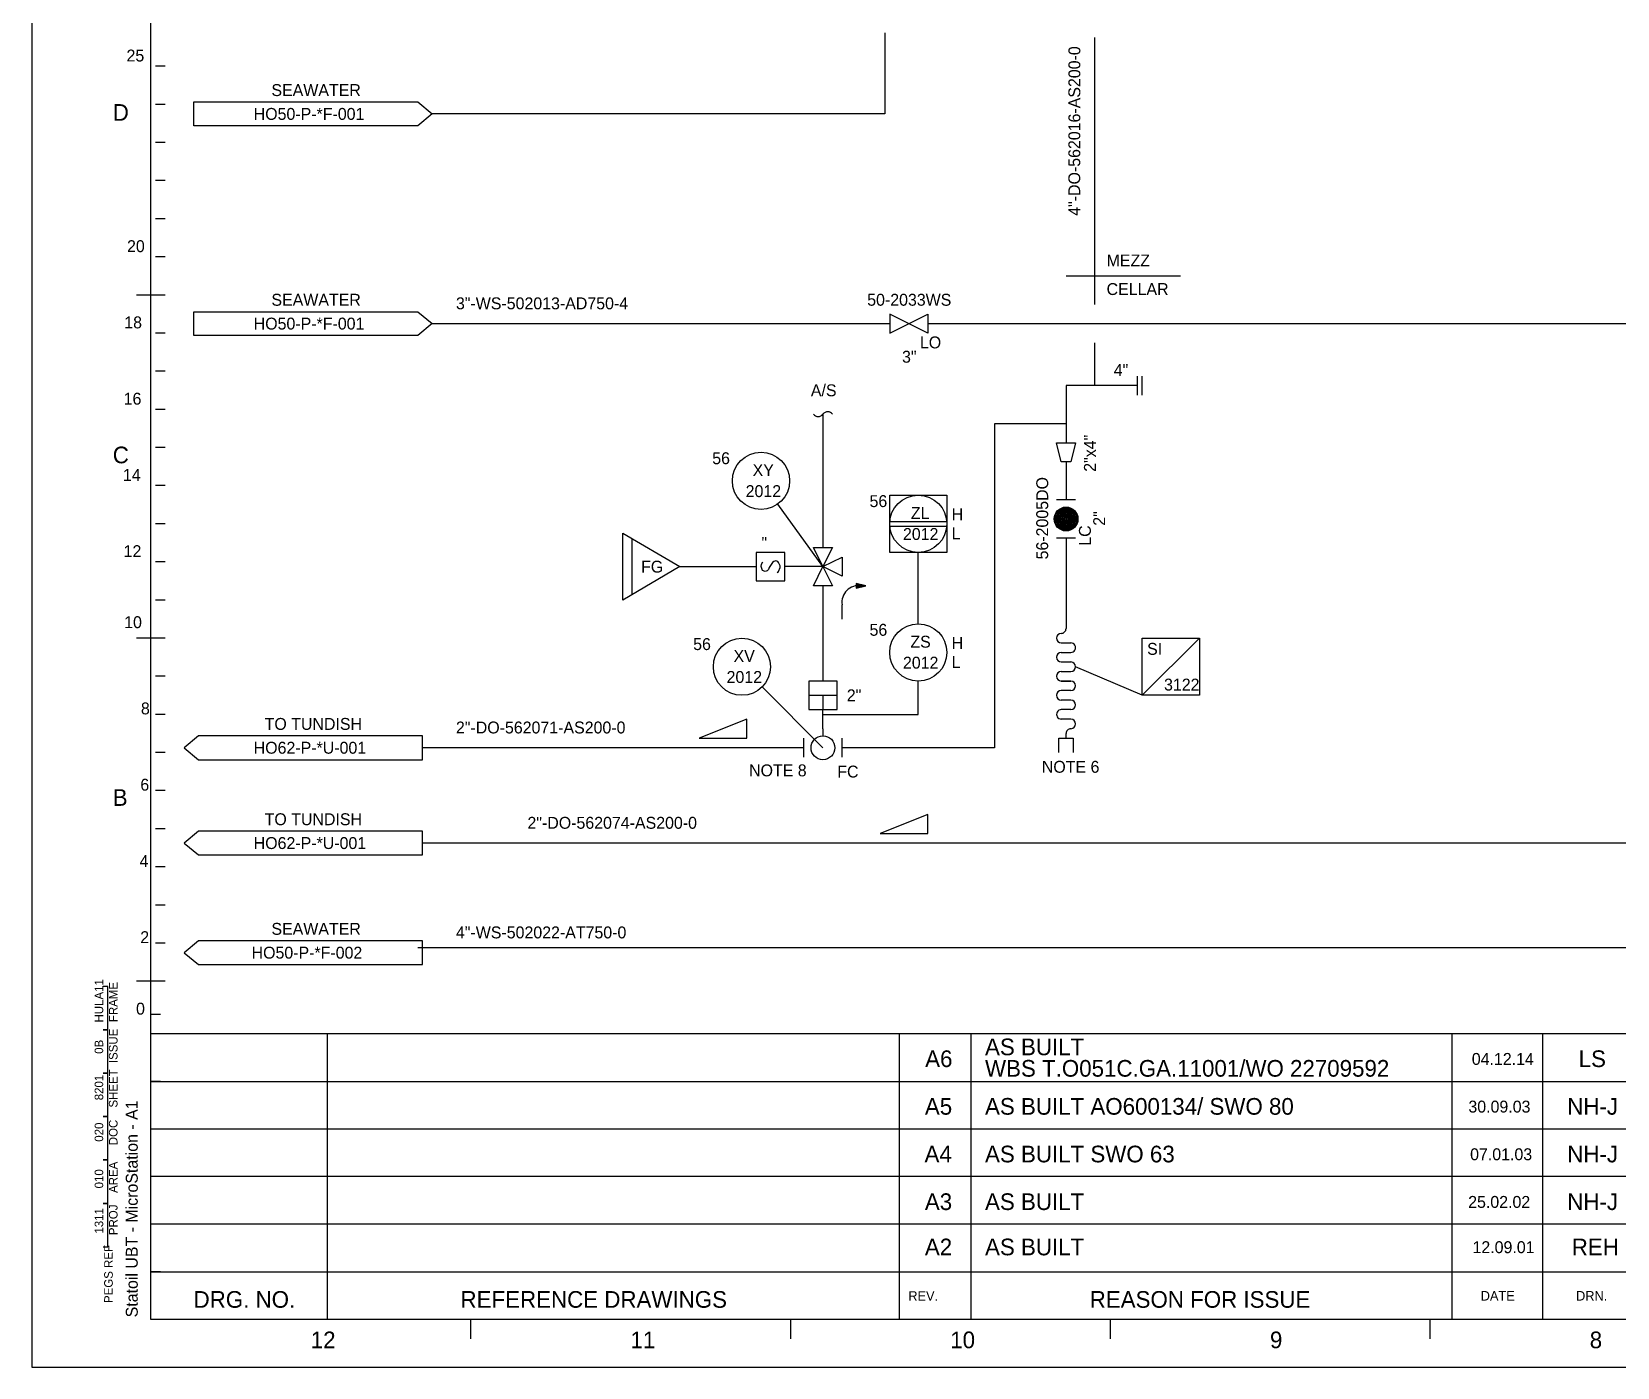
# Model space of a CAD drawing. Extents: x 0 to 840, y 0 to 594.
# Drawn here: x 0 to 332.6, y 0 to 280.2 of the extents above; entities that cross this region are included whole.
import ezdxf

# ---------------------------------------------------------------- set-up
doc = ezdxf.new("R2010")
doc.units = 0
for name, color, linetype in [('01-LIN-025-A', 7, 'Continuous'), ('08-LIN-050-A', 7, 'Continuous'), ('15-LIN-025-PHAN', 7, 'Continuous'), ('18-LIN-025-SP', 7, 'Continuous'), ('34-TXT-018', 7, 'Continuous'), ('35-TXT-025', 7, 'Continuous'), ('36-TXT-035', 7, 'Continuous'), ('39-TXT-100', 7, 'Continuous'), ('40-', 7, 'Continuous'), ('43-', 7, 'Continuous'), ('45-', 7, 'Continuous')]:
    doc.layers.add(name, color=color, linetype=linetype)

msp = doc.modelspace()

# ---------------------------------------------------------------- linework, layer by layer
at = {"layer": '01-LIN-025-A'}
for p, q in [((34, 265.5), (81, 265.5)), ((34, 260.5), (34, 265.5)), ((81, 265.5), (84, 263)), ((84, 263), (81, 260.5)), ((81, 260.5), (34, 260.5)), ((217, 229), (241, 229)), ((34, 221.5), (81, 221.5)), ((34, 216.5), (34, 221.5)), ((81, 221.5), (84, 219)), ((180, 217), (188, 221)), ((188, 217), (180, 221)), ((180, 221), (180, 217)), ((188, 221), (188, 217)), ((81, 216.5), (34, 216.5)), ((84, 219), (81, 216.5)), ((232, 204), (232, 208)), ((233, 204), (233, 208)), ((217, 198), (217, 194)), ((215, 194), (219, 194)), ((216, 190), (215, 194)), ((219, 194), (218, 190)), ((218, 190), (216, 190)), ((180, 171), (180, 183)), ((180, 183), (192, 183)), ((192, 183), (192, 171)), ((166, 168), (156.51, 181.14)), ((219, 182), (215, 182)), ((180, 177.5), (192, 177.5)), ((180, 176.5), (192, 176.5)), ((126, 162.2), (126, 173.8)), ((219, 174), (215, 174)), ((158, 171), (152, 171)), ((152, 171), (152, 165)), ((158, 165), (158, 171)), ((166, 168), (164, 172)), ((164, 172), (168, 172)), ((168, 172), (166, 168)), ((166, 168), (170, 170)), ((170, 170), (170, 166)), ((192, 171), (180, 171)), ((153, 168), (153.1, 168.5)), ((153.3, 167.2), (153, 168)), ((153.1, 168.5), (153.4, 169)), ((153.9, 167), (153.3, 167.2)), ((154.3, 167.1), (153.9, 167)), ((154.6, 167.4), (154.3, 167.1)), ((154.7, 167.8), (154.6, 167.4)), ((155.4, 168.9), (154.7, 167.8)), ((155.7, 169.1), (155.4, 168.9)), ((156.1, 169.2), (155.7, 169.1)), ((156.5, 169.1), (156.1, 169.2)), ((156.4, 166.8), (156.7, 167)), ((156.7, 168.9), (156.5, 169.1)), ((157, 168.2), (156.7, 168.9)), ((156.7, 167), (157, 167.8)), ((157, 167.8), (157, 168.2)), ((162, 168), (158, 168)), ((162, 168), (161.9, 168)), ((162, 168), (161.9, 168)), ((166, 168), (162, 168)), ((164, 164), (166, 168)), ((170, 166), (166, 168)), ((166, 168), (168, 164)), ((152, 165), (158, 165)), ((168, 164), (164, 164)), ((173, 164.48), (173.02, 164.5)), ((173, 164.4), (173.08, 164.48)), ((173, 164.33), (173.13, 164.47)), ((173, 164.26), (173.19, 164.45)), ((173, 164.19), (173.25, 164.44)), ((173, 164.12), (173.3, 164.43)), ((173, 164.05), (173.36, 164.41)), ((173, 163.98), (173.41, 164.4)), ((173, 163.91), (173.47, 164.38)), ((173, 163.84), (173.53, 164.37)), ((173, 163.77), (173.59, 164.35)), ((173, 163.7), (173.64, 164.34)), ((173, 163.63), (173.7, 164.33)), ((173, 163.56), (173.76, 164.31)), ((173.02, 163.5), (173.81, 164.3)), ((173.11, 163.53), (173.87, 164.28)), ((173.21, 163.55), (173.93, 164.27)), ((173.3, 163.58), (173.98, 164.26)), ((173.4, 163.6), (174.04, 164.24)), ((173.49, 163.62), (174.09, 164.23)), ((173.59, 163.65), (174.15, 164.21)), ((173.68, 163.67), (174.21, 164.2)), ((173.77, 163.69), (174.26, 164.18)), ((173.87, 163.72), (174.32, 164.17)), ((173.96, 163.74), (174.38, 164.16)), ((174.06, 163.76), (174.43, 164.14)), ((174.15, 163.79), (174.49, 164.13)), ((174.24, 163.81), (174.55, 164.11)), ((174.34, 163.83), (174.6, 164.1)), ((174.43, 163.86), (174.66, 164.09)), ((174.53, 163.88), (174.72, 164.07)), ((174.62, 163.91), (174.77, 164.06)), ((174.72, 163.93), (174.83, 164.04)), ((174.81, 163.95), (174.89, 164.03)), ((174.9, 163.98), (174.94, 164.01)), ((170, 157), (170, 160)), ((217, 156), (217, 155)), ((216, 152), (218, 152)), ((216, 150), (218, 150)), ((216, 148), (218, 148)), ((233, 141), (219, 147)), ((169, 144), (163, 144)), ((163, 144), (163, 138)), ((169, 138), (169, 144)), ((216, 146), (218, 146)), ((218, 144), (216, 144)), ((216, 144), (218, 144)), ((166, 130), (153.24, 142.76)), ((163, 141), (169, 141)), ((166, 141), (166, 138)), ((218, 142), (216, 142)), ((218, 140), (216, 140)), ((163, 138), (169, 138)), ((166, 134), (166, 138)), ((218, 138), (216, 138)), ((166, 134), (166, 134.1)), ((166, 134), (166, 134.1)), ((166, 134), (166, 132.5)), ((218, 136), (216, 136)), ((35, 132.5), (32, 130)), ((32, 130), (35, 127.5)), ((82, 132.5), (35, 132.5)), ((82, 127.5), (82, 132.5)), ((162, 128), (162, 132)), ((170, 128), (170, 132)), ((215.5, 129), (215.5, 132)), ((215.5, 132), (218.5, 132)), ((217, 132), (217, 133)), ((217, 132), (217, 132)), ((218.5, 132), (218.5, 129)), ((35, 127.5), (82, 127.5)), ((35, 112.5), (32, 110)), ((32, 110), (35, 107.5)), ((82, 112.5), (35, 112.5)), ((82, 107.5), (82, 112.5)), ((35, 107.5), (82, 107.5)), ((35, 89.5), (32, 87)), ((32, 87), (35, 84.5)), ((82, 89.5), (35, 89.5)), ((82, 84.5), (82, 89.5)), ((35, 84.5), (82, 84.5))]:
    msp.add_line(p, q, dxfattribs=at)
for points in [[(124, 175), (136, 168), (124, 161), (124, 175)], [(175, 164), (173, 164.5), (173, 163.5), (175, 164)], [(233, 141), (233, 153), (245, 153), (245, 141), (233, 141), (245, 153)], [(166, 137), (186, 137), (186, 144)], [(140, 132), (150, 132), (150, 136), (140, 132)], [(178, 112), (188, 112), (188, 116), (178, 112)]]:
    msp.add_lwpolyline(points, dxfattribs=at)
for centre, radius in [((153, 186), 6), ((186, 177), 6), ((217, 178), 2.5), ((217, 178), 2.4), ((217, 178), 2.2), ((217, 178), 2), ((217, 178), 1.8), ((217, 178), 1.6), ((217, 178), 1.4), ((217, 178), 1.2), ((217, 178), 1), ((217, 178), 0.8), ((217, 178), 0.6), ((217, 178), 0.4), ((217, 178), 0.2), ((186, 150), 6), ((149, 147), 6), ((166, 130), 2.5)]:
    msp.add_circle(centre, radius, dxfattribs=at)
for centre, radius, start, end in [((165, 200.75), 1.25, 216.8699, 323.1301), ((167, 199.25), 1.25, 36.8699, 143.1301), ((173.5, 160.5), 3.54, 81.8769, 188.1227), ((216, 153), 1, 90, 270), ((216, 155), 1, 269.9407, 0.0148), ((216, 149), 1, 90, 269.9604), ((218, 151), 1, 269.9604, 90), ((218, 147), 1, 270, 90), ((216, 145), 1, 90, 270), ((218, 143), 1, 270, 90), ((216, 141), 1, 90, 270), ((218, 139), 1, 270, 89.9604), ((216, 137), 1, 89.9604, 270), ((218, 133), 1, 89.9407, 180.0148), ((218, 135), 1, 270, 90)]:
    msp.add_arc(centre, radius, start, end, dxfattribs=at)
at = {"layer": '08-LIN-050-A'}
for p, q in [((223, 279), (223, 223)), ((223, 215), (223, 206)), ((232, 206), (223, 206)), ((217, 190), (217, 182)), ((217, 174), (217, 156)), ((162, 130), (82, 130)), ((402, 110), (82, 110)), ((341, 88), (81, 88)), ((0, 0), (0, 0)), ((0, 0), (0, 0)), ((0, 0), (0, 0)), ((0, 0), (0, 0)), ((0, 0), (0, 0)), ((0, 0), (0, 0)), ((0, 0), (0, 0)), ((0, 0), (0, 0)), ((0, 0), (0, 0)), ((0, 0), (0, 0)), ((0, 0), (0, 0)), ((0, 0), (0, 0)), ((0, 0), (0, 0)), ((0, 0), (0, 0)), ((0, 0), (0, 0)), ((0, 0), (0, 0)), ((0, 0), (0, 0)), ((0, 0), (0, 0)), ((0, 0), (0, 0)), ((0, 0), (0, 0)), ((0, 0), (0, 0)), ((0, 0), (0, 0)), ((0, 0), (0, 0)), ((0, 0), (0, 0))]:
    msp.add_line(p, q, dxfattribs=at)
for points in [[(223, 206), (217, 206), (217, 198)], [(217, 198), (202, 198), (202, 130), (170, 130)]]:
    msp.add_lwpolyline(points, dxfattribs=at)
at = {"layer": '15-LIN-025-PHAN'}
for points in [[(15, 70.8), (16, 70.8), (16, 79.9), (15, 79.9)], [(15, 61.7), (16, 61.7), (16, 70.8), (15, 70.8)], [(15, 52.6), (16, 52.6), (16, 61.7), (15, 61.7)], [(15, 43.5), (16, 43.5), (16, 52.6), (15, 52.6)], [(15, 34.4), (16, 34.4), (16, 43.5), (15, 43.5)], [(15, 25.3), (16, 25.3), (16, 34.4), (15, 34.4)]]:
    msp.add_lwpolyline(points, dxfattribs=at)
at = {"layer": '18-LIN-025-SP'}
for p, q in [((84, 219), (180, 219)), ((188, 219), (437, 219)), ((166, 200), (166, 172)), ((186, 156), (186, 171)), ((136, 168), (152, 168)), ((166, 164), (166, 144))]:
    msp.add_line(p, q, dxfattribs=at)
msp.add_lwpolyline([(179, 280), (179, 263), (84, 263)], dxfattribs=at)
at = {"layer": '43-'}
msp.add_line((25, 60), (608, 60), dxfattribs=at)
msp.add_lwpolyline([(0, 594), (0, 0), (840, 0), (840, 594)], close=True, dxfattribs=at)
for points in [[(28, 273), (26, 273)], [(28, 265), (26, 265)], [(28, 257), (26, 257)], [(28, 249), (26, 249)], [(28, 241), (26, 241)], [(28, 233), (26, 233)], [(26, 225), (22, 225)], [(28, 225), (26, 225)], [(28, 217), (26, 217)], [(28, 209), (26, 209)], [(28, 201), (26, 201)], [(28, 193), (26, 193)], [(28, 185), (26, 185)], [(28, 177), (26, 177)], [(28, 169), (26, 169)], [(28, 161), (26, 161)], [(26, 153), (22, 153)], [(28, 153), (26, 153)], [(28, 145), (26, 145)], [(28, 137), (26, 137)], [(28, 129), (26, 129)], [(28, 121), (26, 121)], [(28, 113), (26, 113)], [(28, 105), (26, 105)], [(28, 97), (26, 97)], [(28, 89), (26, 89)], [(26, 81), (22, 81)], [(28, 81), (26, 81)], [(27, 74), (25, 74)], [(27, 70), (25, 70)], [(62, 70), (62, 10)], [(197, 70), (197, 10)], [(298, 10), (298, 70)], [(317, 10), (317, 70)], [(27, 60), (25, 60)], [(27, 50), (25, 50)], [(608, 50), (25, 50)], [(27, 40), (25, 40)], [(608, 40), (25, 40)], [(27, 30), (25, 30)], [(608, 30), (25, 30)], [(27, 20), (25, 20)], [(92.08, 10), (92.08, 6)], [(159.16, 10), (159.16, 6)], [(226.24, 10), (226.24, 6)], [(293.32, 10), (293.32, 6)]]:
    msp.add_lwpolyline(points, dxfattribs=at)
at = {"layer": '45-'}
for p, q in [((830, 70), (25, 70)), ((25, 20), (608, 20))]:
    msp.add_line(p, q, dxfattribs=at)
msp.add_lwpolyline([(25, 585), (830, 585), (830, 10), (25, 10)], close=True, dxfattribs=at)
msp.add_lwpolyline([(182, 70), (182, 10)], dxfattribs=at)

# ---------------------------------------------------------------- texts
at = {"layer": '34-TXT-018'}
for s, p in [('HULA11', (15, 72.35)), ('FRAME', (18, 72.43)), ('ISSUE', (18, 63.83)), ('0B', (15, 65.78)), ('8201', (15, 56.03)), ('SHEET', (18, 54.51)), ('020', (15, 47.33)), ('DOC', (18, 46.6)), ('010', (15, 37.54)), ('AREA', (18, 36.59)), ('1311', (15, 28.05)), ('PROJ', (18, 27.73)), ('PEGS REF', (17, 13.49))]:
    msp.add_text(s, height=1.8, rotation=89.9544, dxfattribs=at).set_placement(p)
at = {"layer": '35-TXT-025'}
for s, p in [('4"-DO-562016-AS200-0', (219.97, 241.62)), ('2"x4"', (223.25, 187.91)), ('56-2005DO', (213.24, 169.52)), ('LC', (222.2, 172.39)), ('2"', (225.2, 176.59))]:
    msp.add_text(s, height=2.5, rotation=89.9544, dxfattribs=at).set_placement(p)
for s, p in [('SEAWATER', (50.29, 266.75)), ('HO50-P-*F-001', (46.57, 261.75)), ('MEZZ', (225.5, 231)), ('CELLAR', (225.5, 225)), ('SEAWATER', (50.29, 222.75)), ('3"-WS-502013-AD750-4', (89, 222)), ('50-2033WS', (175.28, 222.75)), ('HO50-P-*F-001', (46.57, 217.75)), ('LO', (186.34, 213.8)), ('3"', (182.59, 210.8)), ('4"', (227, 208)), ('A/S', (163.46, 203.75)), ('56', (142.77, 189.5)), ('XY', (151.24, 187)), ('2012', (149.78, 182.6)), ('56', (175.77, 180.5)), ('ZL', (184.43, 178)), ('H', (193, 177.75)), (' "', (152.17, 171.75)), ('2012', (182.78, 173.6)), ('L', (193, 173.75)), ('FG', (127.84, 166.75)), ('56', (138.77, 150.5)), ('56', (175.77, 153.5)), ('ZS', (184.34, 151)), ('H', (193, 150.75)), ('XV', (147.24, 148)), ('SI', (234, 149.5)), ('2012', (182.78, 146.6)), ('L', (193, 146.75)), ('2012', (145.78, 143.6)), ('3122', (237.56, 142)), ('2"', (171, 139.75)), ('TO TUNDISH', (48.87, 133.75)), ('2"-DO-562071-AS200-0', (89, 133)), ('HO62-P-*U-001', (46.57, 128.75)), ('NOTE 8', (150.5, 124)), ('NOTE 6', (211.92, 124.75)), ('FC', (169, 123.75)), ('TO TUNDISH', (48.87, 113.75)), ('2"-DO-562074-AS200-0', (104, 113)), ('HO62-P-*U-001', (46.57, 108.75)), ('SEAWATER', (50.29, 90.75)), ('4"-WS-502022-AT750-0', (89, 90)), ('HO50-P-*F-002', (46.13, 85.75)), ('04.12.14', (302.12, 63.45)), ('30.09.03', (301.41, 53.45)), ('07.01.03', (301.77, 43.45)), ('25.02.02', (301.36, 33.45)), ('12.09.01', (302.27, 23.95))]:
    msp.add_text(s, height=2.5, dxfattribs=at).set_placement(p)
at = {"layer": '36-TXT-035'}
for s, p in [('A6', (187.44, 63)), ('AS BUILT  ', (200, 65.48)), ('LS', (324.54, 63)), ('WBS T.O051C.GA.11001/WO 22709592', (200, 60.98)), ('AS BUILT AO600134/ SWO 80', (200, 53)), ('A5', (187.38, 53)), ('NH-J', (322.14, 53)), ('A4', (187.31, 43)), ('AS BUILT', (200, 43)), ('AS BUILT', (200, 43)), ('AS BUILT SWO 63', (200, 43)), ('NH-J', (322.14, 43)), ('NH-J', (322.14, 43)), ('NH-J', (322.14, 43)), ('A3', (187.38, 33)), ('AS BUILT', (200, 33)), ('NH-J', (322.14, 33)), ('A2', (187.38, 23.5)), ('AS BUILT', (200, 23.5)), ('REH', (323.09, 23.5))]:
    msp.add_text(s, height=3.5, dxfattribs=at).set_placement(p)
at = {"layer": '39-TXT-100'}
for s, height, p in [('25', 2.5, (19.89, 274)), ('20', 2.5, (20, 234)), ('18', 2.5, (19.42, 218)), ('16', 2.5, (19.29, 202)), ('14', 2.5, (19.14, 186)), ('12', 2.5, (19.28, 170)), ('10', 2.5, (19.4, 155.1)), ('8', 2.5, (22.91, 137)), ('6', 2.5, (22.79, 121)), ('4', 2.5, (22.64, 105)), ('2', 2.5, (22.78, 89)), ('0', 2.5, (21.89, 74)), ('REV.', 2, (183.91, 13.97)), ('DATE', 2, (304, 14)), ('DRN.', 2, (324, 14))]:
    msp.add_text(s, height=height, dxfattribs=at).set_placement(p)
msp.add_text('Statoil UBT - MicroStation - A1', height=2.5, rotation=90, dxfattribs=at).set_placement((22.24, 10.48))
at = {"layer": '40-'}
for s, p in [('D', (17, 261.56)), ('C', (17, 189.69)), ('B', (17, 117.81)), ('DRG. NO.', (33.96, 12.49)), ('REFERENCE DRAWINGS', (89.96, 12.49)), ('REASON FOR ISSUE', (221.96, 12.49)), ('12', (58.54, 4)), ('11', (125.62, 4)), ('10', (192.7, 4)), ('9', (259.78, 4)), ('8', (326.86, 4))]:
    msp.add_text(s, height=3.5, dxfattribs=at).set_placement(p)

doc.saveas('drawing.dxf')
